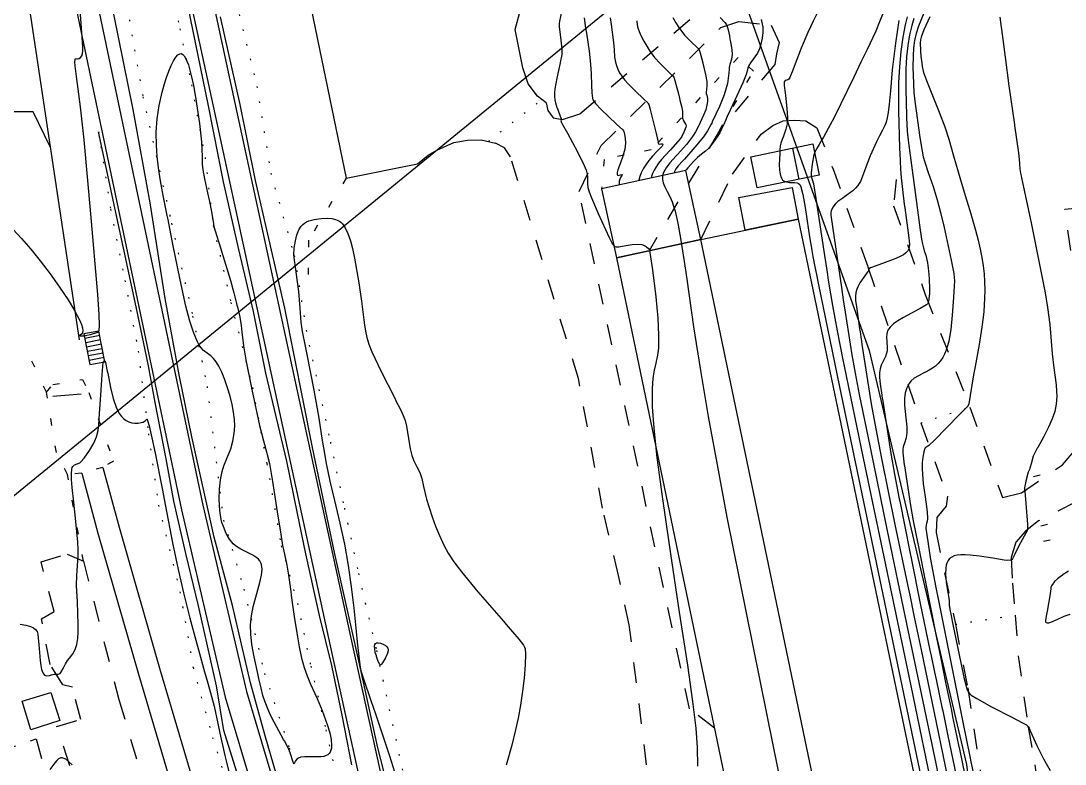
# Model space of a CAD drawing. Header units: metres. Extents: x 1233805 to 1234355, y 654698 to 655114.
# Drawn here: x 1234111.5 to 1234187.3, y 654873.7 to 654927.6 of the extents above; entities that cross this region are included whole.
import ezdxf

# ---------------------------------------------------------------- set-up
doc = ezdxf.new("R2010")
doc.units = ezdxf.units.M
for name, pattern in [('ИИDash_05_15', [2, 0.5, -1.5]), ('ИИDash_15_15', [3, 1.5, -1.5]), ('ИИDot', [1, 0, -1])]:
    doc.linetypes.add(name, pattern=pattern)
for name, color, linetype, lineweight in [('ИИ_ГОРИЗОНТАЛИ_ОСН', 32, 'Continuous', 25), ('ИИ_ГОРИЗОНТАЛИ_УТОЛЩ', 32, 'Continuous', 30), ('ИИ_ДОРОГИ_АД', 7, 'Continuous', 25), ('ИИ_ДОРОГИ_ЖД', 7, 'Continuous', 25), ('ИИ_ЛЭП_ВН', 250, 'Continuous', 25), ('ИИ_ЛЭП_НН', 250, 'Continuous', 25), ('ИИ_ОГРАДЫ', 7, 'Continuous', 25), ('ИИ_ОТКОС', 7, 'Continuous', 25), ('ИИ_СООРУЖЕНИЕ', 7, 'Continuous', 25), ('ИИ_СТРОЕНИЕ', 7, 'Continuous', 25), ('ИИ_ТРУБОПРОВОДЫ', 7, 'Continuous', 25), ('ИИ_УГОДЬЯ', 7, 'Continuous', 25)]:
    doc.layers.add(name, color=color, linetype=linetype, lineweight=lineweight)

msp = doc.modelspace()

# ---------------------------------------------------------------- linework, layer by layer
at = {"layer": 'ИИ_ГОРИЗОНТАЛИ_ОСН'}
for points, elevation in [([(1234169.608, 654928.771), (1234169.024, 654927.604), (1234168.639, 654926.792), (1234168.149, 654925.645), (1234167.648, 654924.315), (1234167.547, 654924.037), (1234167.33, 654923.504), (1234167.26, 654923.397), (1234167.186, 654923.347), (1234167.107, 654923.331), (1234166.985, 654923.292), (1234166.927, 654923.198), (1234166.918, 654922.944), (1234166.979, 654922.392), (1234167.001, 654922.219), (1234167.106, 654921.279), (1234167.148, 654920.619), (1234167.128, 654920.167), (1234167.04, 654919.764), (1234166.85, 654919.186), (1234166.777, 654919.029), (1234166.664, 654918.749), (1234166.632, 654918.567), (1234166.61, 654918.276), (1234166.602, 654918.146), (1234166.592, 654918), (1234166.558, 654917.192), (1234166.571, 654916.8), (1234166.615, 654916.497), (1234166.691, 654916.263), (1234166.801, 654916.097), (1234166.927, 654916.004), (1234167.092, 654915.941), (1234167.297, 654915.909), (1234167.577, 654915.902), (1234167.672, 654915.902), (1234167.85, 654915.887), (1234167.963, 654915.839), (1234168.049, 654915.743), (1234168.123, 654915.58), (1234168.262, 654915.039), (1234168.434, 654914.09), (1234168.691, 654912.442), (1234168.74, 654912.118), (1234168.835, 654911.531), (1234168.855, 654911.417), (1234168.93, 654910.967), (1234169.001, 654910.543), (1234169.14, 654909.779), (1234169.252, 654909.236), (1234169.358, 654908.72), (1234169.383, 654908.598), (1234170.941, 654901.081), (1234176.397, 654874.882), (1234178.202, 654866.231)], 9.5), ([(1234152.407, 654927.834), (1234152.507, 654927.105), (1234152.563, 654926.738), (1234152.756, 654925.433), (1234152.864, 654924.478), (1234152.909, 654923.787), (1234152.932, 654922.958), (1234152.948, 654922.412), (1234152.999, 654922.02), (1234153.041, 654921.893), (1234153.102, 654921.789), (1234153.235, 654921.623), (1234153.253, 654921.603), (1234153.259, 654921.596), (1234153.617, 654921.228), (1234154.752, 654920.131), (1234155.199, 654919.72), (1234155.207, 654919.714), (1234155.255, 654919.659), (1234155.294, 654919.526), (1234155.368, 654919.116), (1234155.392, 654918.751), (1234155.381, 654918.537), (1234155.348, 654918.317), (1234155.211, 654917.815), (1234155.032, 654917.324), (1234154.848, 654916.813), (1234154.802, 654916.631), (1234154.792, 654916.506), (1234154.818, 654916.433), (1234154.881, 654916.41), (1234155.048, 654916.459), (1234155.155, 654916.491), (1234155.167, 654916.479), (1234155.155, 654916.449), (1234155.127, 654916.406), (1234155.044, 654916.271), (1234154.986, 654916.139), (1234154.948, 654915.997), (1234154.933, 654915.848), (1234154.938, 654915.713)], 6.5), ([(1234154.298, 654927.85), (1234154.371, 654927.351), (1234154.539, 654926.056), (1234154.575, 654925.513), (1234154.612, 654924.984), (1234154.669, 654924.627), (1234154.741, 654924.375), (1234154.843, 654924.121), (1234154.975, 654923.865), (1234155.134, 654923.61), (1234155.341, 654923.336), (1234155.596, 654923.057), (1234155.599, 654923.054), (1234155.615, 654923.037), (1234156.068, 654922.576), (1234156.755, 654921.909), (1234157.016, 654921.674), (1234157.018, 654921.672), (1234157.052, 654921.636), (1234157.085, 654921.562), (1234157.192, 654921.203), (1234157.559, 654919.744), (1234157.629, 654919.459), (1234157.707, 654919.146), (1234157.768, 654918.884), (1234157.768, 654918.824), (1234157.767, 654918.777), (1234157.795, 654918.715), (1234157.855, 654918.688), (1234157.974, 654918.695), (1234158.075, 654918.701), (1234158.099, 654918.686), (1234158.107, 654918.654), (1234158.113, 654918.634), (1234158.116, 654918.632), (1234158.061, 654918.546), (1234157.732, 654918.192), (1234157.707, 654918.165), (1234157.37, 654917.802), (1234157.105, 654917.49), (1234156.879, 654917.187), (1234156.692, 654916.896), (1234156.543, 654916.611), (1234156.434, 654916.336), (1234156.365, 654916.071), (1234156.36, 654916.023)], 7), ([(1234156.214, 654927.634), (1234156.221, 654927.551), (1234156.27, 654927.202), (1234156.39, 654926.843), (1234156.538, 654926.52), (1234156.733, 654926.146), (1234157.167, 654925.431), (1234157.515, 654924.97), (1234157.945, 654924.505), (1234158.52, 654923.924), (1234158.758, 654923.688), (1234158.833, 654923.627), (1234158.833, 654923.627), (1234158.899, 654923.534), (1234158.982, 654923.298), (1234159.237, 654922.336), (1234159.317, 654922.025), (1234159.356, 654921.87), (1234159.486, 654921.346), (1234159.536, 654921.051), (1234159.535, 654920.795), (1234159.542, 654920.563), (1234159.616, 654920.362), (1234159.754, 654920.129), (1234159.773, 654920.101), (1234159.813, 654920.021), (1234159.786, 654919.903), (1234159.644, 654919.552), (1234159.485, 654919.241), (1234159.364, 654919.057), (1234159.211, 654918.862), (1234158.661, 654918.263), (1234158.617, 654918.217), (1234158.025, 654917.568), (1234157.808, 654917.295), (1234157.628, 654917.039), (1234157.48, 654916.789), (1234157.368, 654916.552), (1234157.291, 654916.327), (1234157.271, 654916.222)], 7.5), ([(1234162.26, 654927.868), (1234162.604, 654927.515), (1234162.704, 654927.374), (1234162.778, 654927.226), (1234162.861, 654926.962), (1234162.942, 654926.539), (1234162.985, 654926.298), (1234163.022, 654926.104), (1234163.116, 654925.558), (1234163.136, 654925.176), (1234163.094, 654924.847), (1234162.985, 654924.465), (1234162.951, 654924.359), (1234162.925, 654924.242), (1234162.917, 654924.106), (1234162.906, 654923.863), (1234162.864, 654923.472), (1234162.792, 654923.07), (1234162.693, 654922.665), (1234162.567, 654922.262), (1234162.23, 654921.416), (1234161.701, 654920.294), (1234161.658, 654920.206), (1234161.622, 654920.133), (1234161.364, 654919.643), (1234161.056, 654919.221), (1234160.424, 654918.463), (1234159.673, 654917.603), (1234159.539, 654917.453), (1234159.233, 654917.106), (1234159.062, 654916.886), (1234158.957, 654916.703), (1234158.923, 654916.583)], 8.5), ([(1234165.252, 654927.734), (1234165.364, 654927.172), (1234165.376, 654926.986), (1234165.368, 654926.789), (1234165.316, 654926.378), (1234165.233, 654925.925), (1234165.137, 654925.587), (1234164.986, 654925.29), (1234164.478, 654924.573), (1234164.474, 654924.568), (1234164.341, 654924.378), (1234164.289, 654924.221), (1234164.279, 654924.176), (1234164.156, 654923.723), (1234163.927, 654923.135), (1234163.199, 654921.563), (1234162.784, 654920.681), (1234162.527, 654920.097), (1234162.379, 654919.762), (1234162.246, 654919.51), (1234161.842, 654918.901), (1234161.414, 654918.377), (1234161.197, 654918.168), (1234160.923, 654917.947), (1234160.635, 654917.716), (1234160.333, 654917.421), (1234159.944, 654916.994), (1234159.917, 654916.963), (1234159.817, 654916.85), (1234159.745, 654916.762)], 9), ([(1234175.241, 654927.639), (1234174.991, 654926.012), (1234174.761, 654924.079), (1234174.622, 654922.556), (1234174.533, 654921.57), (1234174.464, 654920.978), (1234174.399, 654920.599), (1234174.321, 654920.285), (1234174.228, 654920.028), (1234174.107, 654919.785), (1234174.027, 654919.646), (1234173.825, 654919.281), (1234173.618, 654918.856), (1234173.169, 654917.83), (1234172.77, 654916.83), (1234172.639, 654916.469), (1234172.448, 654915.977), (1234172.36, 654915.815), (1234172.256, 654915.67), (1234172.098, 654915.496), (1234171.89, 654915.307), (1234171.304, 654914.861), (1234171.172, 654914.768), (1234170.821, 654914.514), (1234170.62, 654914.333), (1234170.441, 654914.099), (1234170.318, 654913.839), (1234170.294, 654913.72), (1234170.301, 654913.541), (1234170.438, 654912.535), (1234170.849, 654909.765), (1234171.068, 654908.294), (1234171.202, 654907.384), (1234171.336, 654906.489), (1234171.826, 654903.407), (1234172.065, 654902.064), (1234172.367, 654900.517), (1234173.149, 654896.681), (1234174.373, 654890.75), (1234175.803, 654883.877), (1234176.882, 654878.703), (1234177.914, 654873.757), (1234178.269, 654872.054)], 10.5), ([(1234175.841, 654927.927), (1234175.695, 654927.347), (1234175.524, 654926.435), (1234175.384, 654925.397), (1234175.282, 654924.295), (1234175.222, 654923.164), (1234175.202, 654922.193), (1234175.207, 654921.1), (1234175.288, 654918.414), (1234175.291, 654918.337), (1234175.304, 654918.022), (1234175.353, 654916.876), (1234175.399, 654916.227), (1234175.636, 654914.321), (1234175.672, 654914.055), (1234175.961, 654911.875), (1234176.001, 654911.391), (1234175.992, 654911.232), (1234175.963, 654911.098), (1234175.909, 654910.977), (1234175.828, 654910.867), (1234175.716, 654910.763), (1234175.569, 654910.66), (1234175.286, 654910.506), (1234174.903, 654910.336), (1234173.787, 654909.924), (1234173.603, 654909.86), (1234173.182, 654909.702), (1234173.055, 654909.626), (1234173.043, 654909.56), (1234173.043, 654909.56), (1234173.012, 654909.479), (1234172.874, 654909.277), (1234172.815, 654909.197), (1234172.414, 654908.617), (1234172.281, 654908.38), (1234172.186, 654908.17), (1234172.112, 654907.914), (1234172.084, 654907.645), (1234172.096, 654907.34), (1234172.154, 654906.888), (1234172.307, 654905.843), (1234172.389, 654905.285), (1234172.421, 654905.061), (1234172.578, 654904.006), (1234173.238, 654899.839), (1234173.562, 654898.027), (1234173.981, 654895.886), (1234174.957, 654891.097), (1234175.891, 654886.619), (1234176.03, 654885.959), (1234176.333, 654884.496), (1234176.357, 654884.381), (1234176.848, 654881.994), (1234178.109, 654875.903), (1234179.649, 654868.514)], 11), ([(1234176.334, 654927.792), (1234176.179, 654927.294), (1234176.013, 654926.599), (1234175.886, 654925.841), (1234175.797, 654925.018), (1234175.746, 654924.128), (1234175.736, 654922.665), (1234175.793, 654920.762), (1234175.796, 654920.705), (1234175.799, 654920.621), (1234175.848, 654919.632), (1234175.93, 654918.787), (1234176.363, 654915.532), (1234176.797, 654912.449), (1234176.918, 654911.634), (1234176.993, 654911.254), (1234177.086, 654910.942), (1234177.185, 654910.618), (1234177.312, 654910.066), (1234177.395, 654909.485), (1234177.437, 654908.903), (1234177.457, 654908.175), (1234177.453, 654907.772), (1234177.451, 654907.742), (1234177.45, 654907.728), (1234177.423, 654907.402), (1234177.376, 654907.192), (1234177.326, 654907.097), (1234177.241, 654907.019), (1234176.783, 654906.767), (1234176.728, 654906.739), (1234175.575, 654906.115), (1234175.163, 654905.861), (1234174.854, 654905.643), (1234174.599, 654905.41), (1234174.439, 654905.183), (1234174.361, 654904.948), (1234174.349, 654904.655), (1234174.369, 654904.389), (1234174.395, 654903.887), (1234174.381, 654903.695), (1234174.349, 654903.522), (1234174.27, 654903.29), (1234174.122, 654902.978), (1234173.964, 654902.641), (1234173.878, 654902.382), (1234173.836, 654902.095), (1234173.839, 654901.747), (1234173.887, 654901.285), (1234174.003, 654900.475), (1234174.013, 654900.405), (1234174.066, 654900.048), (1234174.654, 654896.234), (1234174.919, 654894.746), (1234175.272, 654892.962), (1234175.31, 654892.775), (1234176.044, 654889.111), (1234176.161, 654888.518), (1234176.793, 654885.369), (1234177.499, 654881.975), (1234177.587, 654881.555), (1234177.831, 654880.385), (1234177.943, 654879.846), (1234178.365, 654877.831), (1234178.419, 654877.574), (1234178.801, 654875.753), (1234180.102, 654869.5)], 11.5), ([(1234177.481, 654927.912), (1234177.049, 654926.982), (1234176.853, 654926.449), (1234176.812, 654926.255), (1234176.795, 654926.055), (1234176.804, 654925.456), (1234176.805, 654925.439), (1234176.805, 654925.423), (1234176.836, 654925.053), (1234176.907, 654924.557), (1234176.94, 654924.331), (1234176.941, 654924.324), (1234176.98, 654924.099), (1234177.039, 654923.878), (1234177.295, 654923.178), (1234177.59, 654922.451), (1234178.173, 654921.005), (1234178.566, 654919.949), (1234178.863, 654919.031), (1234179.204, 654917.833), (1234179.532, 654916.672), (1234179.98, 654915.206), (1234180.463, 654913.633), (1234180.801, 654912.452), (1234180.993, 654911.719), (1234181.143, 654911.07), (1234181.263, 654910.456), (1234181.354, 654909.865), (1234181.421, 654909.275), (1234181.462, 654908.69), (1234181.476, 654908.102), (1234181.466, 654907.509), (1234181.398, 654906.53), (1234181.265, 654905.41), (1234181.069, 654904.155), (1234180.777, 654902.55), (1234180.663, 654901.939), (1234180.415, 654900.442), (1234180.307, 654899.849), (1234180.261, 654899.731), (1234180.197, 654899.63), (1234179.927, 654899.354), (1234179.616, 654899.054), (1234178.693, 654898.103), (1234177.82, 654897.201), (1234177.426, 654896.833), (1234177.193, 654896.672), (1234177.184, 654896.668), (1234177.143, 654896.641), (1234177.115, 654896.596), (1234177.049, 654896.351), (1234176.977, 654895.97), (1234176.936, 654895.58), (1234176.925, 654895.16), (1234176.943, 654894.713), (1234177.012, 654894.058), (1234177.152, 654893.089), (1234177.3, 654892.011), (1234177.313, 654891.51), (1234177.29, 654891.327), (1234177.242, 654891.155), (1234177.214, 654891.064), (1234177.2, 654890.824), (1234177.259, 654890.353), (1234177.269, 654890.287), (1234177.306, 654890.032), (1234177.51, 654888.688), (1234177.93, 654886.533), (1234178.148, 654885.452), (1234179.914, 654876.642), (1234180.384, 654874.275), (1234180.464, 654873.869), (1234180.675, 654872.881)], 12.5), ([(1234182.577, 654927.904), (1234182.787, 654926.265), (1234182.943, 654924.998), (1234183.224, 654922.907), (1234183.623, 654920.103), (1234183.633, 654920.039), (1234183.91, 654918.057), (1234183.986, 654917.291), (1234183.989, 654917.25), (1234184.025, 654916.862), (1234184.077, 654916.588), (1234184.12, 654916.376), (1234184.149, 654916.236), (1234184.757, 654913.32), (1234184.829, 654912.979), (1234185.603, 654909.23), (1234185.857, 654907.894), (1234186.038, 654906.841), (1234186.201, 654905.607), (1234186.289, 654904.396), (1234186.355, 654903.483), (1234186.493, 654902.454), (1234186.655, 654901.216), (1234186.69, 654900.764), (1234186.699, 654900.375), (1234186.659, 654899.817), (1234186.551, 654899.28), (1234186.374, 654898.75), (1234186.103, 654898.148), (1234185.756, 654897.476), (1234185.315, 654896.683), (1234185.279, 654896.62), (1234185.075, 654896.249), (1234184.986, 654896.041), (1234184.864, 654895.593), (1234184.857, 654895.563), (1234184.751, 654895.183), (1234184.708, 654895.085), (1234184.623, 654894.876), (1234184.453, 654894.238), (1234184.362, 654893.754), (1234184.352, 654893.634), (1234184.353, 654893.63), (1234184.375, 654893.488), (1234184.463, 654892.644), (1234184.579, 654891.092), (1234184.585, 654890.776), (1234184.561, 654890.656), (1234184.541, 654890.622), (1234184.442, 654890.452), (1234184.068, 654889.768), (1234183.784, 654889.197), (1234183.653, 654888.933), (1234183.553, 654888.741), (1234183.488, 654888.61), (1234183.487, 654888.605), (1234183.435, 654888.534), (1234183.331, 654888.498), (1234183.15, 654888.49), (1234182.889, 654888.511), (1234182.053, 654888.64), (1234181.099, 654888.79), (1234180.422, 654888.871), (1234180.05, 654888.895), (1234179.741, 654888.893), (1234179.48, 654888.865), (1234179.259, 654888.81), (1234179.074, 654888.727), (1234178.924, 654888.614), (1234178.807, 654888.47), (1234178.722, 654888.294), (1234178.677, 654888.132), (1234178.648, 654887.943), (1234178.635, 654887.478), (1234178.684, 654886.907), (1234178.798, 654886.159), (1234178.821, 654886.023), (1234178.883, 654885.595), (1234178.884, 654885.414), (1234178.882, 654885.405), (1234178.89, 654885.278), (1234178.897, 654885.228), (1234178.908, 654885.138), (1234178.937, 654884.915), (1234179.003, 654884.586), (1234179.182, 654883.718), (1234179.277, 654883.256), (1234179.982, 654879.886), (1234180.137, 654879.273), (1234180.205, 654879.089), (1234180.281, 654878.945), (1234180.374, 654878.826), (1234180.493, 654878.717), (1234180.898, 654878.461), (1234181.97, 654877.877), (1234183.477, 654877.085), (1234184.159, 654876.736), (1234184.513, 654876.551), (1234184.585, 654876.497), (1234184.637, 654876.428), (1234184.798, 654876.073), (1234184.798, 654876.072), (1234185.245, 654875.069), (1234185.746, 654874.086), (1234186.219, 654873.255)], 13), ([(1234138.777, 654872.728), (1234138.289, 654874.296), (1234137.273, 654877.332), (1234136.941, 654878.297), (1234136.404, 654879.864), (1234136.221, 654880.451), (1234136.136, 654880.908), (1234135.943, 654882.568), (1234135.872, 654883.332), (1234135.708, 654885.015), (1234135.518, 654886.573), (1234135.294, 654888.11), (1234135.022, 654889.667), (1234134.707, 654891.177), (1234134.313, 654892.831), (1234133.978, 654894.229), (1234133.703, 654895.513), (1234133.501, 654896.641), (1234133.423, 654897.186), (1234133.171, 654898.797), (1234132.797, 654900.829), (1234132.291, 654903.433), (1234132.172, 654904.025), (1234131.966, 654905.091), (1234131.87, 654905.765), (1234131.784, 654906.794), (1234131.685, 654907.994), (1234131.581, 654908.87), (1234131.424, 654909.957), (1234131.402, 654910.106), (1234131.34, 654910.643), (1234131.368, 654911.125), (1234131.446, 654911.661), (1234131.555, 654912.104), (1234131.696, 654912.464), (1234131.869, 654912.737), (1234131.979, 654912.853), (1234132.106, 654912.953), (1234132.251, 654913.04), (1234132.415, 654913.112), (1234132.798, 654913.216), (1234133.305, 654913.279), (1234133.748, 654913.302), (1234134.086, 654913.283), (1234134.368, 654913.221), (1234134.607, 654913.112), (1234134.736, 654913.019), (1234134.855, 654912.905), (1234135.069, 654912.607), (1234135.261, 654912.202), (1234135.439, 654911.673), (1234135.587, 654911.104), (1234135.737, 654910.407), (1234136.046, 654908.618), (1234136.238, 654907.295), (1234136.44, 654905.743), (1234136.44, 654905.743), (1234136.442, 654905.727), (1234136.528, 654905.109), (1234136.625, 654904.657), (1234136.774, 654904.178), (1234136.995, 654903.621), (1234137.642, 654902.239), (1234138.676, 654900.206), (1234138.722, 654900.118), (1234139.074, 654899.432), (1234139.269, 654899.008), (1234139.407, 654898.629), (1234139.509, 654898.233), (1234139.657, 654897.33), (1234139.776, 654896.57), (1234139.887, 654896.086), (1234140.03, 654895.701), (1234140.255, 654895.282), (1234140.407, 654895.013), (1234140.505, 654894.798), (1234140.62, 654894.438), (1234140.753, 654893.857), (1234140.969, 654892.936), (1234141.146, 654892.328), (1234141.369, 654891.657), (1234141.624, 654890.962), (1234141.894, 654890.291), (1234142.207, 654889.604), (1234142.538, 654889.005), (1234142.953, 654888.373), (1234143.49, 654887.655), (1234144.686, 654886.2), (1234146.537, 654884.068), (1234146.732, 654883.846), (1234147.651, 654882.786), (1234148, 654882.331), (1234148.075, 654882.194), (1234148.118, 654882.068), (1234148.147, 654881.705), (1234148.13, 654880.919), (1234148.043, 654879.94), (1234147.923, 654879.001), (1234147.77, 654877.997), (1234147.601, 654877.045), (1234147.425, 654876.191), (1234147.152, 654875.089), (1234146.735, 654873.646)], 5.5), ([(1234111.475, 654883.855), (1234111.896, 654883.782), (1234112.213, 654883.697), (1234112.443, 654883.597), (1234112.596, 654883.479), (1234112.696, 654883.331), (1234112.754, 654883.141), (1234112.787, 654882.848), (1234112.819, 654882.398), (1234112.914, 654881.236), (1234112.967, 654880.853), (1234113.029, 654880.569), (1234113.125, 654880.322), (1234113.183, 654880.234), (1234113.25, 654880.17), (1234113.322, 654880.131), (1234113.403, 654880.112), (1234113.606, 654880.139), (1234113.757, 654880.184), (1234113.93, 654880.232), (1234114.049, 654880.245), (1234114.128, 654880.239), (1234114.232, 654880.235), (1234114.307, 654880.249), (1234114.374, 654880.288), (1234114.434, 654880.352), (1234114.59, 654880.648), (1234114.759, 654880.987), (1234114.919, 654881.233), (1234115.056, 654881.399), (1234115.3, 654881.711), (1234115.464, 654882.018), (1234115.582, 654882.387), (1234115.655, 654882.824), (1234115.684, 654883.273), (1234115.689, 654883.836), (1234115.623, 654885.481), (1234115.571, 654886.659), (1234115.578, 654887.383), (1234115.636, 654888.117), (1234115.687, 654888.801), (1234115.686, 654889.255), (1234115.66, 654889.808), (1234115.524, 654891.311), (1234115.369, 654892.709), (1234115.25, 654893.787), (1234115.201, 654894.365), (1234115.194, 654894.756), (1234115.223, 654895.1), (1234115.256, 654895.217), (1234115.302, 654895.305), (1234115.416, 654895.408), (1234115.614, 654895.492), (1234115.691, 654895.52), (1234115.796, 654895.57), (1234115.887, 654895.639), (1234116.112, 654895.899), (1234116.496, 654896.46), (1234116.809, 654897.002), (1234117.003, 654897.457), (1234117.122, 654897.917), (1234117.175, 654898.319), (1234117.237, 654899.153), (1234117.323, 654900.463), (1234117.424, 654901.974), (1234117.488, 654902.831), (1234117.519, 654902.914), (1234117.598, 654902.977), (1234117.629, 654902.963), (1234117.666, 654902.853), (1234117.794, 654902.224), (1234117.823, 654902.067), (1234118.027, 654901.025), (1234118.228, 654900.231), (1234118.448, 654899.594), (1234118.564, 654899.339), (1234118.685, 654899.125), (1234118.829, 654898.929), (1234118.991, 654898.765), (1234119.169, 654898.633), (1234119.362, 654898.534), (1234119.573, 654898.468), (1234119.796, 654898.437), (1234120.028, 654898.441), (1234120.257, 654898.481), (1234120.393, 654898.524), (1234120.501, 654898.579), (1234120.58, 654898.643), (1234120.635, 654898.72), (1234120.653, 654898.744), (1234120.681, 654898.722), (1234120.719, 654898.633), (1234120.831, 654898.241), (1234121.033, 654897.39), (1234121.272, 654896.26), (1234121.767, 654893.71), (1234122.016, 654892.413), (1234122.535, 654889.767), (1234122.939, 654887.821), (1234123.325, 654886.132), (1234123.796, 654884.292), (1234124.861, 654880.399), (1234125.094, 654879.582), (1234125.552, 654877.903), (1234125.812, 654876.665), (1234125.955, 654875.951), (1234126.337, 654874.327), (1234126.427, 654873.959), (1234127.019, 654871.447)], 5.5), ([(1234187.545, 654887.711), (1234187.1, 654887.406), (1234187.084, 654887.395), (1234187.036, 654887.36), (1234186.757, 654887.154), (1234186.545, 654886.969), (1234186.492, 654886.887), (1234186.488, 654886.878), (1234186.456, 654886.834), (1234186.437, 654886.812), (1234186.312, 654886.636), (1234186.278, 654886.552), (1234186.265, 654886.456), (1234186.264, 654886.433), (1234186.2, 654885.92), (1234186.002, 654884.796), (1234185.94, 654884.454), (1234185.886, 654884.131), (1234185.887, 654884.04), (1234185.927, 654883.982), (1234186.005, 654883.956), (1234186.117, 654883.962), (1234186.275, 654884.008), (1234186.781, 654884.236), (1234186.823, 654884.257), (1234187.242, 654884.45), (1234187.666, 654884.594)], 13.5), ([(1234115.242, 654873.657), (1234115.011, 654873.887), (1234114.789, 654874.066), (1234114.601, 654874.154), (1234114.514, 654874.167), (1234114.429, 654874.159), (1234114.258, 654874.082), (1234114.126, 654873.973), (1234113.978, 654873.814), (1234113.618, 654873.329)], 5.5)]:
    msp.add_lwpolyline(points, dxfattribs=dict(at, elevation=elevation))
for points, elevation in [([(1234130.52, 654889.579), (1234130.52, 654889.579), (1234130.587, 654889.276), (1234130.821, 654888.141), (1234130.948, 654887.419), (1234131.114, 654886.226), (1234131.15, 654885.95), (1234131.358, 654884.421), (1234131.54, 654883.234), (1234131.721, 654882.221), (1234131.901, 654881.393), (1234132.082, 654880.727), (1234132.292, 654880.105), (1234132.531, 654879.516), (1234132.854, 654878.829), (1234133.029, 654878.463), (1234133.396, 654877.601), (1234133.762, 654876.584), (1234133.952, 654875.974), (1234134.045, 654875.487), (1234134.073, 654875.05), (1234134.058, 654874.874), (1234134.023, 654874.72), (1234133.967, 654874.588), (1234133.89, 654874.478), (1234133.793, 654874.39), (1234133.676, 654874.325), (1234133.505, 654874.273), (1234133.284, 654874.242), (1234132.619, 654874.238), (1234132.125, 654874.242), (1234131.829, 654874.207), (1234131.675, 654874.151), (1234131.55, 654874.065), (1234131.456, 654873.95), (1234131.386, 654873.797), (1234131.361, 654873.741), (1234131.341, 654873.736), (1234131.249, 654873.931), (1234131.081, 654874.458), (1234131.055, 654874.541), (1234130.931, 654874.881), (1234130.655, 654875.388), (1234130.595, 654875.493), (1234129.904, 654876.748), (1234129.648, 654877.262), (1234129.442, 654877.717), (1234129.257, 654878.193), (1234129.095, 654878.688), (1234128.953, 654879.215), (1234128.789, 654879.923), (1234128.764, 654880.033), (1234128.709, 654880.278), (1234128.448, 654881.489), (1234128.29, 654882.399), (1234128.21, 654883.142), (1234128.197, 654883.808), (1234128.252, 654884.463), (1234128.377, 654885.127), (1234128.647, 654886.086), (1234128.874, 654886.873), (1234128.992, 654887.411), (1234129.03, 654887.847), (1234129.02, 654888.028), (1234128.989, 654888.186), (1234128.939, 654888.322), (1234128.867, 654888.449), (1234128.773, 654888.567), (1234128.657, 654888.678), (1234128.356, 654888.879), (1234127.884, 654889.107), (1234127.495, 654889.291), (1234127.234, 654889.444), (1234127.076, 654889.564), (1234126.927, 654889.701), (1234126.66, 654890.031), (1234126.434, 654890.428), (1234126.224, 654890.937), (1234126.117, 654891.237), (1234126.058, 654891.457), (1234125.974, 654892.103), (1234125.925, 654892.923), (1234125.934, 654893.66), (1234126.001, 654894.33), (1234126.127, 654894.925), (1234126.261, 654895.336), (1234126.479, 654895.888), (1234126.75, 654896.586), (1234126.914, 654897.139), (1234127.013, 654897.685), (1234127.044, 654898.237), (1234127.022, 654898.711), (1234126.958, 654899.234), (1234126.853, 654899.798), (1234126.711, 654900.389), (1234126.53, 654901.002), (1234126.322, 654901.596), (1234126.1, 654902.136), (1234125.878, 654902.585), (1234125.693, 654902.887), (1234125.502, 654903.13), (1234125.301, 654903.323), (1234125.042, 654903.511), (1234124.783, 654903.702), (1234124.598, 654903.898), (1234124.467, 654904.092), (1234124.335, 654904.337), (1234124.068, 654904.982), (1234123.793, 654905.843), (1234123.504, 654906.936), (1234123.074, 654908.85), (1234122.557, 654911.436), (1234122.412, 654912.188), (1234122.209, 654913.225), (1234122.151, 654913.501), (1234121.858, 654914.956), (1234121.661, 654916.032), (1234121.519, 654916.954), (1234121.419, 654917.805), (1234121.363, 654918.58), (1234121.354, 654919.559), (1234121.418, 654920.523), (1234121.557, 654921.485), (1234121.773, 654922.459), (1234121.921, 654922.992), (1234122.086, 654923.507), (1234122.258, 654923.978), (1234122.433, 654924.39), (1234122.602, 654924.725), (1234122.764, 654924.981), (1234122.916, 654925.153), (1234123.055, 654925.238), (1234123.163, 654925.245), (1234123.27, 654925.194), (1234123.375, 654925.085), (1234123.478, 654924.92), (1234123.579, 654924.701), (1234123.678, 654924.425), (1234123.888, 654923.662), (1234124.054, 654922.939), (1234124.199, 654922.086), (1234124.478, 654920.182), (1234124.63, 654918.843), (1234124.662, 654918.332), (1234124.674, 654917.763), (1234124.687, 654917.236), (1234124.725, 654916.819), (1234124.84, 654916.155), (1234125.065, 654915.15), (1234125.21, 654914.517), (1234125.356, 654913.782), (1234125.467, 654913.063), (1234125.467, 654913.062), (1234125.532, 654912.713), (1234125.743, 654912.006), (1234125.904, 654911.486), (1234126.73, 654908.786), (1234126.978, 654907.908), (1234127.175, 654907.123), (1234127.207, 654906.992), (1234127.236, 654906.872), (1234127.406, 654906.128), (1234127.507, 654905.537), (1234127.564, 654905.041), (1234127.683, 654904.056), (1234127.846, 654903.041), (1234128.273, 654900.882), (1234128.848, 654898.283), (1234129.122, 654897.157), (1234129.363, 654896.273), (1234129.392, 654896.174), (1234129.559, 654895.523), (1234129.788, 654894.218), (1234130.181, 654891.705), (1234130.359, 654890.557), (1234130.52, 654889.579)], 5.5), ([(1234137.239, 654881.819), (1234137.201, 654882.091), (1234137.194, 654882.258), (1234137.212, 654882.376), (1234137.255, 654882.459), (1234137.325, 654882.504), (1234137.446, 654882.513), (1234137.611, 654882.478), (1234137.804, 654882.402), (1234137.978, 654882.303), (1234138.079, 654882.219), (1234138.145, 654882.131), (1234138.177, 654882.037), (1234138.178, 654881.929), (1234138.13, 654881.754), (1234137.999, 654881.47), (1234137.987, 654881.445), (1234137.98, 654881.43), (1234137.779, 654881.053), (1234137.706, 654880.954), (1234137.644, 654880.907), (1234137.59, 654880.91), (1234137.538, 654880.961), (1234137.431, 654881.22), (1234137.429, 654881.225), (1234137.333, 654881.52), (1234137.32, 654881.558), (1234137.239, 654881.819)], 5)]:
    msp.add_lwpolyline(points, close=True, dxfattribs=dict(at, elevation=elevation))
at = {"layer": 'ИИ_ГОРИЗОНТАЛИ_УТОЛЩ'}
for points, elevation in [([(1234110.958, 654912.489), (1234111.577, 654911.831), (1234112.242, 654911.063), (1234112.936, 654910.206), (1234113.654, 654909.263), (1234114.339, 654908.306), (1234114.947, 654907.398), (1234115.426, 654906.616), (1234115.798, 654905.9), (1234115.916, 654905.608), (1234115.988, 654905.361), (1234116.015, 654905.16), (1234115.995, 654905.006), (1234115.932, 654904.899), (1234115.819, 654904.833), (1234115.803, 654904.826), (1234115.771, 654904.801), (1234115.815, 654904.784), (1234116.091, 654904.784), (1234116.314, 654904.815), (1234116.586, 654904.883), (1234117.113, 654905.043), (1234117.173, 654905.079), (1234117.207, 654905.154), (1234117.23, 654905.518), (1234117.197, 654906.327), (1234117.098, 654907.765), (1234116.611, 654913.637), (1234116.109, 654918.993), (1234115.847, 654921.393), (1234115.569, 654923.593), (1234115.47, 654924.371), (1234115.448, 654924.653), (1234115.456, 654924.817), (1234115.493, 654924.883), (1234115.576, 654924.881), (1234115.631, 654924.871), (1234115.752, 654924.89), (1234115.861, 654924.965), (1234115.945, 654925.086), (1234116, 654925.247), (1234116.025, 654925.448), (1234116.026, 654925.725), (1234115.95, 654926.805), (1234115.926, 654927.093), (1234115.648, 654930.817)], 6), ([(1234150.767, 654928.276), (1234150.609, 654927.601), (1234150.581, 654927.407), (1234150.582, 654927.274), (1234150.582, 654927.271), (1234150.587, 654927.218), (1234150.634, 654926.81), (1234150.659, 654926.629), (1234150.784, 654925.588), (1234150.792, 654925.365), (1234150.779, 654925.173), (1234150.664, 654924.605), (1234150.656, 654924.573), (1234150.411, 654923.459), (1234150.285, 654922.702), (1234150.259, 654922.405), (1234150.255, 654922.136), (1234150.274, 654921.896), (1234150.316, 654921.669), (1234150.42, 654921.348), (1234150.437, 654921.304), (1234150.667, 654920.714), (1234150.734, 654920.536), (1234150.737, 654920.528), (1234150.737, 654920.526), (1234150.736, 654920.464), (1234150.73, 654920.451), (1234150.708, 654920.376), (1234150.722, 654920.297), (1234150.833, 654920.099), (1234151.198, 654919.477), (1234151.93, 654918.129), (1234152.413, 654917.124), (1234152.543, 654916.789), (1234152.621, 654916.509), (1234152.652, 654916.278), (1234152.642, 654916.041), (1234152.64, 654916.02), (1234152.635, 654915.791), (1234152.676, 654915.547), (1234152.772, 654915.221), (1234152.931, 654914.796), (1234153.43, 654913.641), (1234154.225, 654911.92), (1234154.441, 654911.478), (1234154.57, 654911.293), (1234154.632, 654911.247), (1234154.703, 654911.226), (1234154.923, 654911.242), (1234155.154, 654911.283), (1234155.888, 654911.401), (1234156.37, 654911.426), (1234156.587, 654911.398), (1234156.775, 654911.336), (1234156.933, 654911.242), (1234157.071, 654911.11), (1234157.132, 654911.011), (1234157.177, 654910.827), (1234157.353, 654909.564), (1234157.594, 654907.609), (1234157.741, 654906.064), (1234157.807, 654904.814), (1234157.808, 654904.307), (1234157.788, 654903.88), (1234157.725, 654903.386), (1234157.6, 654902.805), (1234157.487, 654902.297), (1234157.414, 654901.861), (1234157.364, 654901.391), (1234157.336, 654900.877), (1234157.331, 654900.285), (1234157.348, 654899.626), (1234157.455, 654898.081), (1234157.686, 654895.94), (1234158.056, 654893.12), (1234158.561, 654889.624), (1234159.308, 654884.724), (1234159.892, 654880.898), (1234160.267, 654878.251), (1234160.496, 654876.329), (1234160.606, 654874.922), (1234160.632, 654873.574)], 6), ([(1234174.164, 654928.383), (1234173.827, 654927.551), (1234173.561, 654926.882), (1234172.935, 654925.551), (1234172.486, 654924.626), (1234171.966, 654923.542), (1234170.542, 654920.608), (1234170.121, 654919.807), (1234169.761, 654919.196), (1234169.667, 654919.043), (1234169.462, 654918.667), (1234169.322, 654918.412), (1234169.268, 654918.334), (1234169.162, 654918.153), (1234169.078, 654917.899), (1234168.944, 654917.236), (1234168.864, 654916.596), (1234168.869, 654916.346), (1234168.929, 654916.185), (1234168.959, 654916.129), (1234169.044, 654915.794), (1234169.214, 654914.734), (1234169.624, 654912.019), (1234169.838, 654910.595), (1234170.05, 654909.228), (1234170.09, 654908.978), (1234170.14, 654908.66), (1234170.414, 654906.975), (1234170.754, 654905.148), (1234171.185, 654903.036), (1234171.254, 654902.7), (1234171.279, 654902.576), (1234172.657, 654895.915), (1234176.1, 654879.38), (1234177.835, 654871.065)], 10), ([(1234177.04, 654928.184), (1234176.662, 654927.24), (1234176.496, 654926.708), (1234176.38, 654926.196), (1234176.308, 654925.676), (1234176.271, 654925.091), (1234176.265, 654924.23), (1234176.299, 654923.109), (1234176.3, 654923.072), (1234176.302, 654923.035), (1234176.334, 654922.417), (1234176.403, 654921.789), (1234176.692, 654919.686), (1234176.741, 654919.34), (1234176.746, 654919.302), (1234176.924, 654918.174), (1234177.014, 654917.766), (1234177.123, 654917.374), (1234177.377, 654916.627), (1234177.729, 654915.599), (1234178.017, 654914.645), (1234178.261, 654913.727), (1234178.529, 654912.63), (1234179.046, 654910.274), (1234179.222, 654909.303), (1234179.259, 654909.001), (1234179.268, 654908.775), (1234179.231, 654907.987), (1234179.208, 654907.577), (1234179.207, 654907.562), (1234179.12, 654906.267), (1234179.006, 654905.243), (1234178.857, 654904.394), (1234178.769, 654904.041), (1234178.672, 654903.736), (1234178.557, 654903.453), (1234178.422, 654903.197), (1234178.268, 654902.968), (1234178.093, 654902.763), (1234177.902, 654902.586), (1234177.687, 654902.426), (1234177.445, 654902.282), (1234177.121, 654902.119), (1234177.102, 654902.11), (1234176.653, 654901.884), (1234176.359, 654901.704), (1234176.131, 654901.514), (1234175.958, 654901.303), (1234175.808, 654901.008), (1234175.708, 654900.65), (1234175.656, 654900.231), (1234175.655, 654899.751), (1234175.742, 654898.835), (1234175.811, 654898.181), (1234175.824, 654897.766), (1234175.775, 654897.389), (1234175.643, 654897), (1234175.546, 654896.723), (1234175.517, 654896.526), (1234175.52, 654896.285), (1234175.631, 654895.415), (1234175.641, 654895.346), (1234175.688, 654895.025), (1234176.082, 654892.461), (1234176.282, 654891.35), (1234176.631, 654889.6), (1234176.729, 654889.114), (1234177.979, 654882.877), (1234178.277, 654881.378), (1234178.629, 654879.619), (1234179.049, 654877.602), (1234179.144, 654877.152), (1234179.358, 654876.126), (1234179.43, 654875.779), (1234179.603, 654874.959), (1234179.615, 654874.906), (1234179.863, 654873.725), (1234180.665, 654869.871)], 12), ([(1234158.831, 654927.873), (1234159.051, 654927.486), (1234159.269, 654927.145), (1234159.694, 654926.592), (1234160.213, 654926.046), (1234160.579, 654925.705), (1234160.67, 654925.622), (1234160.744, 654925.532), (1234160.793, 654925.388), (1234160.864, 654925.118), (1234161.004, 654924.591), (1234161.017, 654924.544), (1234161.217, 654923.743), (1234161.305, 654923.218), (1234161.31, 654922.934), (1234161.274, 654922.637), (1234161.251, 654922.461), (1234161.261, 654922.357), (1234161.297, 654922.225), (1234161.351, 654921.996), (1234161.357, 654921.821), (1234161.337, 654921.62), (1234161.291, 654921.401), (1234161.22, 654921.168), (1234161.07, 654920.787), (1234160.822, 654920.25), (1234160.743, 654920.084), (1234160.695, 654919.981), (1234160.493, 654919.577), (1234160.274, 654919.237), (1234159.821, 654918.667), (1234159.167, 654917.933), (1234159.076, 654917.835), (1234158.626, 654917.333), (1234158.344, 654916.961), (1234158.162, 654916.628), (1234158.109, 654916.474), (1234158.081, 654916.328), (1234158.083, 654916.116), (1234158.135, 654915.885), (1234158.238, 654915.626), (1234158.426, 654915.251), (1234158.634, 654914.841), (1234158.781, 654914.507), (1234158.897, 654914.187), (1234159.004, 654913.832), (1234159.208, 654912.947), (1234159.427, 654911.709), (1234159.705, 654909.856), (1234159.843, 654908.888), (1234160.347, 654905.424), (1234160.845, 654902.259), (1234161.41, 654898.921), (1234162.044, 654895.417), (1234162.767, 654891.62), (1234163.663, 654887.077), (1234166.126, 654874.979), (1234166.733, 654872.025)], 8)]:
    msp.add_lwpolyline(points, dxfattribs=dict(at, elevation=elevation))
at = {"layer": 'ИИ_ДОРОГИ_АД'}
for points in [[(1234132.241, 654954.759), (1234127.375, 654953.778), (1234135.14, 654916.221), (1234140.305, 654917.25), (1234141.079, 654917.889), (1234141.709, 654918.249), (1234142.934, 654918.789), (1234143.936, 654918.97), (1234144.927, 654919.006), (1234145.971, 654918.763)], [(1234149.635, 654921.668), (1234149.023, 654922.172), (1234148.338, 654923.05), (1234147.941, 654924.206), (1234147.397, 654926.988), (1234147.703, 654928.162), (1234148.082, 654929.011), (1234148.639, 654929.801), (1234149.477, 654930.44), (1234150.354, 654930.827), (1234150.085, 654931.956), (1234148.961, 654937.218), (1234147.893, 654942.611), (1234147.476, 654944.808), (1234143.807, 654944.165)]]:
    msp.add_lwpolyline(points, dxfattribs=at)
at = {"layer": 'ИИ_ДОРОГИ_АД', "linetype": 'ИИDash_15_15'}
for points in [[(1234149.635, 654921.668), (1234149.754, 654921.13), (1234150.146, 654920.593), (1234150.836, 654920.465), (1234152.087, 654920.881), (1234162.484, 654929.793)], [(1234161.859, 654876.321), (1234160.046, 654877.726), (1234152.033, 654915.248), (1234153.628, 654918.58), (1234162.316, 654927.138), (1234163.627, 654927.567), (1234165.965, 654927.305), (1234166.561, 654926.065), (1234166.37, 654925.23), (1234166.247, 654924.459), (1234162.225, 654919.683), (1234157.119, 654910.942)], [(1234160.88, 654911.763), (1234163.165, 654916.5), (1234165.239, 654919.415), (1234166.094, 654920.023), (1234166.836, 654920.366), (1234167.692, 654920.423), (1234168.49, 654920.366), (1234169.289, 654919.871), (1234170.468, 654916.867), (1234172.984, 654909.783), (1234176.836, 654898.471), (1234178.764, 654893.146), (1234178.667, 654892.418), (1234177.987, 654891.592), (1234177.938, 654890.523), (1234179.339, 654883.855), (1234180.242, 654879.236), (1234181.553, 654870.46)], [(1234186.499, 654772.43), (1234185.087, 654775.837), (1234182.653, 654779.993), (1234178.607, 654786.162), (1234174.411, 654792.016), (1234171.249, 654796.889), (1234169.627, 654799.628), (1234166.927, 654805.767), (1234165.406, 654809.475), (1234163.969, 654814.629), (1234161.815, 654824.807), (1234159.735, 654836.277), (1234157.314, 654850.821), (1234157.022, 654857.684), (1234157.635, 654863.288), (1234157.669, 654867.693), (1234155.678, 654883.81), (1234154.898, 654887.395), (1234153.73, 654892.278), (1234151.987, 654901.674), (1234147.064, 654917.772), (1234146.616, 654918.416), (1234145.971, 654918.763)], [(1234175.046, 654916.126), (1234174.846, 654914.217), (1234177.16, 654907.771), (1234180.393, 654899.613), (1234182.762, 654893.058), (1234184.141, 654893.392), (1234187.113, 654895.423), (1234188.695, 654897.293), (1234189.44, 654899.202), (1234187.727, 654910.966), (1234187.282, 654913.97), (1234190.497, 654914.284)], [(1234197.975, 654900.128), (1234197.59, 654899.904), (1234196.876, 654898.759), (1234196.29, 654896.512), (1234195.893, 654894.681), (1234194.279, 654894.008), (1234191.809, 654893.738), (1234190.114, 654893.667), (1234188.111, 654892.748), (1234185.367, 654891.347), (1234184.423, 654890.605), (1234183.733, 654889.802), (1234183.394, 654888.691), (1234183.488, 654886.826), (1234183.671, 654884.514), (1234183.903, 654881.574), (1234184.626, 654876.396), (1234185.108, 654873.647), (1234186.992, 654858.696), (1234187.05, 654857.179), (1234187.415, 654856.641), (1234187.927, 654856.344)], [(1234116.967, 654867.881), (1234114.14, 654876.439), (1234115.869, 654876.956), (1234115.273, 654879.282), (1234114.57, 654879.467), (1234113.645, 654880.942), (1234113.021, 654884.241), (1234113.94, 654884.788), (1234112.99, 654888.387), (1234114.879, 654888.946), (1234116.065, 654888.425), (1234118.629, 654878.4), (1234120.638, 654871.643)], [(1234084.73, 654854.933), (1234081.472, 654862.919), (1234098.901, 654869.691), (1234098.472, 654870.78), (1234106.472, 654873.659), (1234106.916, 654873.53), (1234112.217, 654875.398), (1234112.626, 654875.554), (1234113.417, 654872.71), (1234114.427, 654872.172), (1234115.316, 654869.338)]]:
    msp.add_lwpolyline(points, dxfattribs=at)
at = {"layer": 'ИИ_ДОРОГИ_АД', "linetype": 'ИИDot'}
for points in [[(1234145.449, 654918.885), (1234149.329, 654921.92)], [(1234176.836, 654898.471), (1234180.393, 654899.613)], [(1234179.339, 654883.855), (1234183.671, 654884.514)]]:
    msp.add_lwpolyline(points, dxfattribs=at)
at = {"layer": 'ИИ_ДОРОГИ_ЖД'}
for points in [[(1234091.501, 655090.918), (1234094.52, 655076.035), (1234105.726, 655021.778), (1234109.905, 655001.851), (1234114.884, 654978.356), (1234120.393, 654952.523), (1234127.025, 654921.772), (1234131.726, 654900.11), (1234135.523, 654882.619), (1234137.559, 654873.394), (1234140.276, 654860.946), (1234142.645, 654850.195), (1234144.452, 654842.046), (1234148.065, 654824.854), (1234149.076, 654819.629), (1234150.314, 654813.039), (1234151.481, 654806.375), (1234153.031, 654797.396), (1234154.279, 654789.561), (1234155.052, 654784.49), (1234155.608, 654780.973), (1234156.342, 654776.12), (1234157.71, 654767.332)], [(1234089.923, 655090.698), (1234092.962, 655075.716), (1234104.169, 655021.454), (1234108.349, 655001.523), (1234113.329, 654978.025), (1234118.838, 654952.19), (1234121.851, 654938.176), (1234125.471, 654921.436), (1234130.173, 654899.773), (1234133.97, 654882.279), (1234136.006, 654873.053), (1234138.723, 654860.605), (1234141.092, 654849.852), (1234142.897, 654841.711), (1234146.507, 654824.539), (1234147.514, 654819.331), (1234148.75, 654812.755), (1234149.915, 654806.102), (1234151.462, 654797.135), (1234152.708, 654789.316), (1234153.481, 654784.246), (1234154.037, 654780.73), (1234154.77, 654775.879), (1234156.141, 654767.076)], [(1234116.124, 654933.456), (1234124.736, 654892.506), (1234127.886, 654878.978), (1234131.978, 654865.275), (1234133.255, 654860.728), (1234134.768, 654855.389), (1234140.587, 654834.793), (1234146.065, 654815.301), (1234151.574, 654794.929), (1234153.034, 654789.627), (1234153.776, 654786.811), (1234154.272, 654784.743), (1234154.833, 654782.32), (1234155.403, 654779.66), (1234156.006, 654776.712), (1234156.746, 654772.857), (1234157.71, 654767.332), (1234158.419, 654762.646), (1234159.989, 654752.409), (1234160.565, 654748.8), (1234161.557, 654742.436), (1234162.702, 654735.126), (1234164.266, 654724.866)], [(1234114.566, 654933.135), (1234123.184, 654892.162), (1234126.349, 654878.57), (1234130.451, 654864.832), (1234131.725, 654860.296), (1234133.238, 654854.956), (1234139.056, 654834.362), (1234144.533, 654814.879), (1234150.04, 654794.511), (1234151.499, 654789.213), (1234152.234, 654786.424), (1234152.724, 654784.378), (1234153.281, 654781.974), (1234153.846, 654779.334), (1234154.447, 654776.403), (1234155.182, 654772.571), (1234156.141, 654767.076), (1234156.847, 654762.406), (1234158.418, 654752.159), (1234158.994, 654748.552), (1234159.986, 654742.19), (1234161.13, 654734.883), (1234162.694, 654724.626)], [(1234113.853, 654900.41), (1234115.9, 654900.567)], [(1234115.936, 654894.817), (1234117.118, 654890.469), (1234120.054, 654880.233), (1234125.196, 654862.926), (1234127.401, 654855.683), (1234129.803, 654847.769), (1234133.929, 654833.843), (1234138.159, 654819.195), (1234139.873, 654812.948), (1234143.52, 654799.697), (1234147.802, 654783.938), (1234150.352, 654774.65), (1234154.429, 654760.021), (1234157.011, 654750.716), (1234157.656, 654748.292), (1234158.355, 654745.603), (1234159.633, 654740.419), (1234160.567, 654736.052), (1234161.185, 654733.024), (1234161.904, 654729.242), (1234162.694, 654724.626), (1234164.61, 654712.623), (1234164.882, 654710.892)], [(1234117.47, 654895.234), (1234118.65, 654890.897), (1234121.58, 654880.679), (1234126.719, 654863.384), (1234128.922, 654856.146), (1234131.326, 654848.225), (1234135.455, 654834.29), (1234139.69, 654819.626), (1234141.407, 654813.368), (1234145.054, 654800.116), (1234149.336, 654784.357), (1234151.885, 654775.074), (1234155.961, 654760.446), (1234158.547, 654751.124), (1234159.193, 654748.696), (1234159.896, 654745.994), (1234161.183, 654740.776), (1234162.124, 654736.377), (1234162.745, 654733.332), (1234163.469, 654729.525), (1234164.263, 654724.886), (1234166.18, 654712.872), (1234166.476, 654710.994)]]:
    msp.add_lwpolyline(points, dxfattribs=at)
at = {"layer": 'ИИ_ДОРОГИ_ЖД', "linetype": 'ИИDash_05_15'}
msp.add_lwpolyline([(1234135.14, 654916.221), (1234132.4, 654911.718), (1234132.37, 654908.71)], dxfattribs=at)
msp.add_lwpolyline([(1234113.837, 654901.243), (1234116.007, 654901.615), (1234116.462, 654900.664), (1234118.239, 654895.685), (1234117.47, 654895.234), (1234115.936, 654894.817), (1234114.912, 654894.714), (1234114.106, 654896.305), (1234113.383, 654900.685)], close=True, dxfattribs=at)
at = {"layer": 'ИИ_ЛЭП_ВН', "elevation": -11.67}
msp.add_lwpolyline([(1234104.321, 654887.734), (1234161.978, 654934.825)], dxfattribs=at)
at = {"layer": 'ИИ_ЛЭП_НН', "elevation": -11.67}
msp.add_lwpolyline([(1234161.978, 654934.825), (1234173.077, 654903.717), (1234180.16, 654873.686), (1234184.365, 654839.004), (1234184.636, 654804.491), (1234183.229, 654770.133), (1234192.646, 654732.06)], dxfattribs=at)
at = {"layer": 'ИИ_ЛЭП_НН'}
for points in [[(1234111.557, 654932.504), (1234115.766, 654904.48)], [(1234113.662, 654918.492), (1234112.407, 654921.035), (1234109.208, 654921.035)]]:
    msp.add_lwpolyline(points, dxfattribs=at)
at = {"layer": 'ИИ_ОГРАДЫ'}
for points in [[(1234185.003, 654894.581), (1234185.489, 654894.701)], [(1234185.548, 654891.007), (1234186.037, 654891.107)], [(1234185.73, 654889.871), (1234186.22, 654889.972)]]:
    msp.add_lwpolyline(points, dxfattribs=at)
at = {"layer": 'ИИ_ОТКОС', "color": 33, "linetype": 'ИИDot'}
for points, elevation in [([(1234110.858, 654968.436), (1234112.368, 654963.144), (1234114.818, 654950.641), (1234115.857, 654944.014), (1234117.669, 654935.058), (1234119.397, 654927.696), (1234120.38, 654922.125), (1234122.46, 654912.938), (1234123.99, 654906.21), (1234125.033, 654901.101), (1234126.221, 654891.411), (1234127.712, 654886.39), (1234129.208, 654880.275), (1234131.006, 654874.891), (1234132.167, 654870.462), (1234133.572, 654864.084), (1234135.315, 654857.914), (1234136.671, 654854.102), (1234138.269, 654848.394), (1234139.323, 654845.312), (1234140.514, 654839.895), (1234141.605, 654836.053), (1234141.623, 654834.064)], 6.426), ([(1234121.916, 654931.899), (1234123.066, 654927.046), (1234123.901, 654922.976), (1234124.89, 654917.708), (1234125.482, 654912.768), (1234126.763, 654907.199), (1234128.334, 654901.025), (1234129.374, 654895.502), (1234130.42, 654889.549), (1234131.605, 654885.355), (1234132.556, 654880.811), (1234133.667, 654876.194), (1234134.939, 654870.399), (1234136.082, 654865.846), (1234137.253, 654860.01), (1234138.885, 654852.854), (1234139.566, 654849.156), (1234140.531, 654844.189), (1234141.853, 654838.682), (1234143.1, 654832.287), (1234144.718, 654824.797), (1234145.123, 654823.356)], 5.863), ([(1234127.115, 654929.146), (1234128.655, 654922.865), (1234129.656, 654916.579), (1234131.367, 654910.596), (1234132.224, 654905.183), (1234133.984, 654897.068), (1234135, 654892.277), (1234136.018, 654887.54), (1234137.325, 654881.963), (1234139.38, 654872.513), (1234141.844, 654862.025), (1234143.397, 654855.747), (1234144.734, 654848.915), (1234146.254, 654842.825), (1234147.427, 654838.829), (1234148.822, 654832.606), (1234150.536, 654823.057), (1234151.91, 654816.988), (1234152.916, 654810.14), (1234154.129, 654804.561), (1234155.207, 654796.8), (1234156.093, 654791.011), (1234156.857, 654784.62), (1234157.653, 654778.871)], 5.745), ([(1234117.16, 654919.572), (1234118.029, 654913.957), (1234119.077, 654908.801), (1234120.041, 654903.659), (1234120.781, 654897.669), (1234121.508, 654892.484), (1234123.07, 654886.216), (1234124.029, 654880.707), (1234125.427, 654875.653), (1234126.579, 654871.995)], 5.897)]:
    msp.add_lwpolyline(points, dxfattribs=dict(at, elevation=elevation))
at = {"layer": 'ИИ_ОТКОС'}
for points, elevation in [([(1234141.623, 654834.064), (1234140.675, 654835.465), (1234139.39, 654839.972), (1234138.1, 654845.109), (1234136.864, 654849.653), (1234134.739, 654856.543), (1234133.061, 654862.226), (1234131.849, 654866.515), (1234130.691, 654870.851), (1234129.261, 654875.762), (1234128.196, 654879.611), (1234126.879, 654885.228), (1234125.561, 654890.175), (1234123.929, 654897.453), (1234123.003, 654901.941), (1234121.999, 654907.488), (1234120.904, 654914.414), (1234119.677, 654921.184), (1234118.299, 654927.982), (1234115.512, 654941.28), (1234113.36, 654952.271), (1234110.283, 654965.061)], 5.826), ([(1234135.543, 654873.665), (1234134.845, 654877.263), (1234134.102, 654880.874), (1234133.204, 654884.502), (1234132.196, 654888.963), (1234131.607, 654891.898), (1234130.819, 654895.693), (1234129.937, 654899.431), (1234129.307, 654902.065), (1234128.411, 654906.544), (1234127.342, 654911.037), (1234126.234, 654915.957), (1234125.144, 654921.45), (1234124.569, 654924.285), (1234123.481, 654929.606)], 5.862), ([(1234156.222, 654778.202), (1234155.412, 654783.477), (1234154.245, 654791.685), (1234153.321, 654797.687), (1234152.436, 654803.152), (1234152.002, 654807.119), (1234150.552, 654814.917), (1234149.767, 654818.707), (1234148.633, 654824.534), (1234146.982, 654832.259), (1234145.648, 654837.554), (1234143.98, 654845.402), (1234142.737, 654851.563), (1234141.274, 654858.349), (1234140.026, 654863.994), (1234139.01, 654868.78), (1234137.418, 654874.881), (1234136.059, 654881.209), (1234134.295, 654889.072), (1234132.689, 654896.682), (1234130.681, 654906.779), (1234128.548, 654916.045), (1234127.429, 654921.55), (1234126.004, 654927.913)], 5.578), ([(1234127.793, 654871.191), (1234126.25, 654876.153), (1234125.728, 654879.396), (1234124.415, 654885.192), (1234123.495, 654888.996), (1234122.628, 654892.78), (1234122.073, 654895.86), (1234121.27, 654899.951), (1234120.784, 654902.605), (1234119.898, 654906.871), (1234118.347, 654914.066), (1234117.16, 654919.571)], 5.499)]:
    msp.add_lwpolyline(points, dxfattribs=dict(at, elevation=elevation))
at = {"layer": 'ИИ_СООРУЖЕНИЕ'}
for points in [[(1234164.494, 654917.764), (1234168.994, 654918.696), (1234169.462, 654916.433), (1234164.963, 654915.501)], [(1234117.184, 654905.122), (1234116.105, 654904.911), (1234116.539, 654902.686), (1234117.618, 654902.896)]]:
    msp.add_lwpolyline(points, close=True, dxfattribs=at)
for points in [[(1234167.511, 654918.388), (1234167.979, 654916.126)], [(1234117.246, 654904.803), (1234116.167, 654904.592)], [(1234117.309, 654904.484), (1234116.23, 654904.273)], [(1234117.371, 654904.165), (1234116.292, 654903.954)], [(1234117.433, 654903.846), (1234116.354, 654903.635)], [(1234117.495, 654903.527), (1234116.416, 654903.316)], [(1234117.558, 654903.208), (1234116.479, 654902.998)]]:
    msp.add_lwpolyline(points, dxfattribs=at)
at = {"layer": 'ИИ_СТРОЕНИЕ'}
for points in [[(1234154.754, 654910.426), (1234160.88, 654911.763), (1234159.787, 654916.771), (1234153.661, 654915.435), (1234154.754, 654910.426)], [(1234163.632, 654914.807), (1234167.5, 654915.54), (1234167.937, 654913.233), (1234164.096, 654912.433), (1234163.632, 654914.807)], [(1234171.295, 654861.768), (1234160.88, 654911.763), (1234167.937, 654913.233), (1234178.352, 654863.238), (1234171.295, 654861.768)], [(1234154.754, 654910.426), (1234165.157, 654860.489), (1234171.295, 654861.768), (1234160.88, 654911.763), (1234157.119, 654910.942), (1234154.754, 654910.426)]]:
    msp.add_lwpolyline(points, close=True, dxfattribs=at)
at = {"layer": 'ИИ_ТРУБОПРОВОДЫ'}
msp.add_lwpolyline([(1234111.613, 654878.275), (1234113.697, 654878.895), (1234114.361, 654876.869), (1234112.241, 654876.205)], close=True, dxfattribs=at)
at = {"layer": 'ИИ_УГОДЬЯ', "linetype": 'ИИDash_05_15'}
for points in [[(1234162.225, 654919.683), (1234164.694, 654923.979), (1234163.575, 654924.964), (1234157.274, 654918.279), (1234153.848, 654917.577), (1234153.661, 654915.435)], [(1234113.383, 654900.685), (1234111.794, 654904.07)], [(1234116.065, 654888.425), (1234114.912, 654894.714)]]:
    msp.add_lwpolyline(points, dxfattribs=at)

doc.saveas('drawing.dxf')
